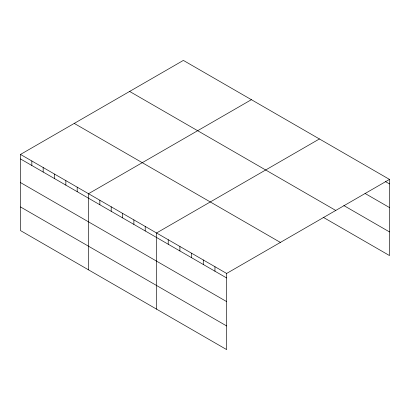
<?xml version="1.0" encoding="UTF-8"?>
<svg xmlns="http://www.w3.org/2000/svg" width="410" height="410" viewBox="0 0 410 410"><rect width="100%" height="100%" fill="white"/><g stroke="black" fill="none" stroke-linecap="round" stroke-linejoin="round"><path stroke-width="0.61" d="M323.131 217.244L389.5 255.563L389.5 179.416L183.367 60.408L20.5 154.437L20.5 230.584L226.633 349.592L226.633 273.449L20.5 154.437M251.391 99.681L88.524 193.71L88.524 269.857M319.416 138.954L156.548 232.982L156.548 309.13M226.633 273.449L389.5 179.416M385.251 181.471L389.5 183.921M365.074 193.464L389.5 207.562M343.836 205.559L389.5 231.922M129.621 91.435L335.754 210.448M74.246 123.405L280.378 242.418M20.5 158.942L226.633 277.954M20.5 182.583L226.633 301.596M20.5 206.942L226.633 325.95M214.953 266.705L214.953 271.21M203.273 259.96L203.273 264.465M191.593 253.216L191.593 257.721M179.908 246.471L179.908 250.976M168.228 239.727L168.228 244.232M145.212 226.438L145.212 230.943M133.875 219.893L133.875 224.398M122.539 213.349L122.539 217.853M111.197 206.799L111.197 211.309M99.861 200.254L99.861 204.759M77.188 187.165L77.188 191.67M65.851 180.62L65.851 185.125M54.515 174.076L54.515 178.581M43.173 167.526L43.173 172.031M31.836 160.981L31.836 165.486"/></g></svg>
